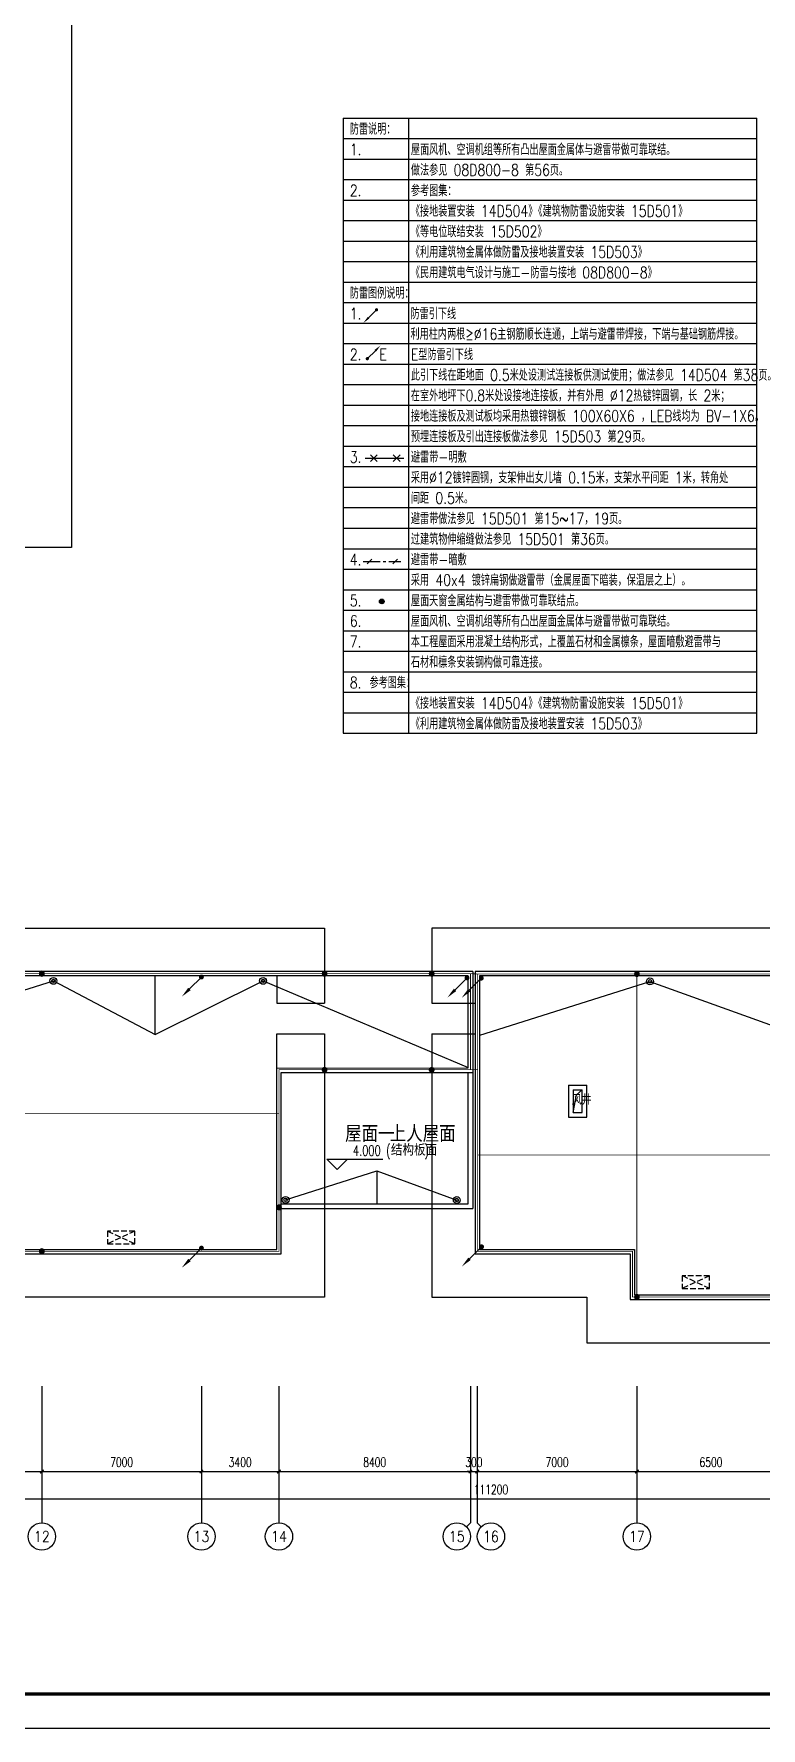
# Model space of a CAD drawing. Extents: x 0 to 302064749, y -59725395 to 1524223.
# Drawn here: x 2094695 to 2126591, y 1140473 to 1214837 of the extents above; entities that cross this region are included whole.
import ezdxf
from ezdxf.enums import TextEntityAlignment as Align

# ---------------------------------------------------------------- set-up
doc = ezdxf.new("R2010")
doc.units = 0
doc.header["$LTSCALE"] = 1000
doc.linetypes.add('CENTER2', pattern=[1.125, 0.75, -0.125, 0.125, -0.125])
doc.linetypes.add('DASH', pattern=[0.35, 0.25, -0.1])
for name, color, linetype in [('0-底图', 7, 'Continuous'), ('AXIS', 3, 'Continuous'), ('AXIS_TEXT', 7, 'Continuous'), ('BTTK', 7, 'Continuous'), ('DIM_ELEV', 3, 'Continuous'), ('EQUIP-动力', 3, 'Continuous'), ('LWIRE', 4, 'Continuous'), ('PUB_TEXT', 7, 'Continuous'), ('PUB_TITLE', 4, 'Continuous'), ('SHTLN', 4, 'Continuous'), ('TEL_TEXT', 7, 'Continuous'), ('WALL', 2, 'Continuous'), ('WIRE-接地', 4, 'Continuous'), ('WIRE-避雷', 4, 'Continuous'), ('排水', 153, 'Continuous'), ('看线', 30, 'Continuous'), ('空调外机', 211, 'Continuous'), ('表格', 7, 'Continuous')]:
    doc.layers.add(name, color=color, linetype=linetype)
doc.styles.add('_TCH_AXIS', font='COMPLEX', dxfattribs={"bigfont": 'GBCBIG'})
doc.styles.add('_TCH_DIM', font='SIMPLEX', dxfattribs={"width": 0.8, "height": 5, "bigfont": 'HZTXT'})
doc.styles.add('_TEL_DIM', font='simplex.shx', dxfattribs={"width": 0.8, "height": 3.5, "bigfont": 'gbcbig.shx'})
doc.styles.add('A_DIM_T3', font='simplex.shx', dxfattribs={"width": 0.7, "bigfont": 'gbcbig.shx'})
doc.styles.add('COMPLEX', font='COMPLEX')
doc.styles.add('HZ(TK)', font='geniso.shx', dxfattribs={"width": 0.9, "bigfont": 'hztxt.shx'})
doc.styles.get("Standard").update_dxf_attribs({"font": 'geniso.shx', "bigfont": 'hztxt.shx'})
doc.styles.add('TG_LINETYPE', font='simplex.shx', dxfattribs={"width": 0.8, "height": 4.5, "bigfont": 'gbcbig.shx'})
doc.styles.add('TG_LINETYPE_THUND', font='simplex.shx', dxfattribs={"width": 0.8, "height": 5.5, "bigfont": 'gbcbig.shx'})
doc.linetypes.add('TG_×', pattern='A,2,0,["×",TG_LINETYPE_THUND,S=0.1,R=0,X=-0.23,Y=-0.21],0', length=2)
doc.linetypes.add('TG_接地', pattern='A,0.75,0,["/",TG_LINETYPE,S=0.05,R=-8.594367,X=-0.1,Y=-0.045],0.65,-0.13,0.13,-0.13', length=2)
doc.dimstyles.new('_TCH_ARCH&&150', dxfattribs={"dimtxt": 420, "dimasz": 150, "dimexe": 375, "dimexo": 450, "dimgap": 202.5, "dimtad": 1, "dimdec": 0, "dimzin": 0, "dimdsep": 46, "dimtxsty": 'A_DIM_T3', "dimblk": 'ARCHTICK', "dimcen": 0.09, "dimclrt": 7, "dimazin": 2, "dimtfac": 1, "dimtdec": 0, "dimtix": 1, "dimtmove": 2, "dimatfit": 3, "dimfxl": 150, "dimtolj": 1, "dimtzin": 0, "dimarcsym": 0})

# ---------------------------------------------------------------- blocks, each defined once
blk = doc.blocks.new('vhtemplate_2020年新竖式图框_A0')
at = {"layer": 'PUB_TITLE', "color": 7}
blk.add_lwpolyline([(0, 0), (1189, 0), (1189, 841), (0, 841)], close=True, dxfattribs=at)
at = {"layer": 'PUB_TITLE', "const_width": 1}
blk.add_lwpolyline([(25, 10), (1179, 10), (1179, 831), (25, 831)], close=True, dxfattribs=at)
at = {"layer": 'BTTK', "color": 4, "style": 'HZ(TK)', "width": 0.9}
for tag, p in [('合作单位', (1144, 743.5)), ('建设单位', (1144, 209.5)), ('工程名称', (1144, 176.5)), ('子项名称', (1154, 160)), ('图纸名称', (1144, 141))]:
    blk.add_attdef(tag, text='', height=3.5, dxfattribs=at).set_placement(p, align=Align.MIDDLE_CENTER)
for tag, p in [('注册证书号', (1156.5, 309.01)), ('注册印章号', (1156.5, 301.01)), ('设计号', (1154, 193)), ('图别', (1137.75, 34)), ('图号', (1170.25, 34)), ('版本号', (1137.75, 26)), ('日期', (1170.25, 26))]:
    blk.add_attdef(tag, text='', height=3.5, dxfattribs=at).set_placement(p, align=Align.MIDDLE)
blk = doc.blocks.new('$TelecSys$00000080')
for p, q in [((-0.7, -0.7), (0, 0)), ((0.1, 0.1), (0.1, 0.1)), ((-0.1, -0.1), (-0.1, -0.1))]:
    blk.add_line(p, q)
at = {"const_width": 0.142}
blk.add_lwpolyline([(0.07, 0, 1), (-0.07, 0, 1)], format="xyb", close=True, dxfattribs=at)
blk.add_solid([(-0.63, -0.77), (-0.77, -0.63), (-1.15, -1.15)])
at = {"width": 0.8, "flags": 9}
blk.add_attdef('A', (0, 0), '', height=0.00002, rotation=180, dxfattribs=at)
blk = doc.blocks.new('$TelecSys$00000079')
for p, q in [((0.7, 0.7), (0, 0)), ((0.104, 0.104), (0.104, 0.104)), ((-0.104, -0.104), (-0.104, -0.104))]:
    blk.add_line(p, q)
at = {"const_width": 0.142}
blk.add_lwpolyline([(-0.071, 0, 1), (0.071, 0, 1)], format="xyb", close=True, dxfattribs=at)
blk.add_solid([(0.63, 0.77), (0.77, 0.63), (1.15, 1.15)])
at = {"width": 0.8, "flags": 9}
blk.add_attdef('A', (0, 0), '', height=0.00002, dxfattribs=at)
blk = doc.blocks.new('$TelecSys$00000009')
for p, q in [((-0.5, 0.5), (0.5, -0.5)), ((0.5, 0.5), (-0.5, -0.5))]:
    blk.add_line(p, q)
blk = doc.blocks.new('$TelecSys$00000008')
blk.add_line((0.4, 0.4), (-0.4, -0.4))
blk = doc.blocks.new('$equip_U$00000192(PC201603191421)')
blk.add_circle((0, 0), 0.208)
blk.add_point((0, 0))
for points in [[(-0.18, 0.1), (0.18, 0.1), (-0.21, 0), (0.21, 0)], [(-0.18, -0.1), (0.18, -0.1), (-0.21, 0), (0.21, 0)], [(-0.1, 0.18), (0.1, 0.18), (-0.18, 0.1), (0.18, 0.1)], [(0, 0.21), (0, 0.21), (-0.1, 0.18), (0.1, 0.18)], [(-0.1, -0.18), (0.1, -0.18), (-0.18, -0.1), (0.18, -0.1)], [(0, -0.21), (0, -0.21), (-0.1, -0.18), (0.1, -0.18)]]:
    blk.add_solid(points)
at = {"color": 7, "style": '_TEL_DIM', "flags": 1}
blk.add_attdef('A', text='', height=0.00002, dxfattribs=at).set_placement((0, 0), align=Align.MIDDLE_CENTER)
blk = doc.blocks.new('$equip_U$00000192(DESKTOP-1KLGLJ7)')
blk.add_circle((0, 0), 0.208)
blk.add_point((0, 0))
for points in [[(-0.18, 0.1), (0.18, 0.1), (-0.21, 0), (0.21, 0)], [(-0.18, -0.1), (0.18, -0.1), (-0.21, 0), (0.21, 0)], [(-0.1, 0.18), (0.1, 0.18), (-0.18, 0.1), (0.18, 0.1)], [(0, 0.21), (0, 0.21), (-0.1, 0.18), (0.1, 0.18)], [(-0.1, -0.18), (0.1, -0.18), (-0.18, -0.1), (0.18, -0.1)], [(0, -0.21), (0, -0.21), (-0.1, -0.18), (0.1, -0.18)]]:
    blk.add_solid(points)
at = {"color": 7, "style": '_TEL_DIM', "flags": 1}
blk.add_attdef('A', text='', height=0.00002, dxfattribs=at).set_placement((0, 0), align=Align.MIDDLE_CENTER)
blk = doc.blocks.new('np')
at = {"layer": '排水'}
for radius in [150, 75]:
    blk.add_circle((345955, 781714), radius, dxfattribs=at)
blk = doc.blocks.new('_AXISO')
blk.add_circle((0, 0), 0.5)
at = {"layer": 'AXIS_TEXT', "style": 'COMPLEX', "width": 1.041667}
blk.add_attdef('A', text='', height=0.56, dxfattribs=at).set_placement((-0.25, -0.28), (0.25, -0.28), align=Align.FIT)
blk = doc.blocks.new('_ArchTick')
at = {"color": 0, "linetype": 'ByBlock', "const_width": 0.4}
blk.add_lwpolyline([(-0.5, -0.5), (0.5, 0.5)], dxfattribs=at)
blk = doc.blocks.new('*D705')
at = {"layer": 'AXIS', "color": 0, "lineweight": -2, "transparency": 16777216}
for p, q in [((1061746, -323890), (1061746, -328765)), ((1172946, -323890), (1172946, -328765)), ((1061746, -328390), (1172946, -328390))]:
    blk.add_line(p, q, dxfattribs=at)
at = {"layer": 'Defpoints', "color": 0, "transparency": 16777216}
for p in [(1061746, -323440), (1172946, -323440), (1172946, -328390)]:
    blk.add_point(p, dxfattribs=at)
at = {"layer": 'AXIS', "color": 0, "lineweight": -2, "transparency": 16777216, "xscale": 150, "yscale": 150, "zscale": 150, "rotation": 180}
blk.add_blockref('_ArchTick', (1061746, -328390), dxfattribs=at)
at = {"layer": 'AXIS', "color": 0, "lineweight": -2, "transparency": 16777216, "xscale": 150, "yscale": 150, "zscale": 150}
blk.add_blockref('_ArchTick', (1172946, -328390), dxfattribs=at)
at = {"layer": 'AXIS', "color": 7, "transparency": 16777216, "insert": (1117346, -327978), "char_height": 420, "attachment_point": 5, "style": 'A_DIM_T3'}
blk.add_mtext('\\A1;111200', dxfattribs=at)
blk = doc.blocks.new('*D759')
at = {"layer": 'AXIS', "color": 0, "lineweight": -2, "transparency": 16777216}
for p, q in [((1090646, -323890), (1090646, -327565)), ((1097646, -323890), (1097646, -327565)), ((1090646, -327190), (1097646, -327190))]:
    blk.add_line(p, q, dxfattribs=at)
at = {"layer": 'Defpoints', "color": 0, "transparency": 16777216}
for p in [(1090646, -323440), (1097646, -323440), (1097646, -327190)]:
    blk.add_point(p, dxfattribs=at)
at = {"layer": 'AXIS', "color": 0, "lineweight": -2, "transparency": 16777216, "xscale": 150, "yscale": 150, "zscale": 150, "rotation": 180}
blk.add_blockref('_ArchTick', (1090646, -327190), dxfattribs=at)
at = {"layer": 'AXIS', "color": 0, "lineweight": -2, "transparency": 16777216, "xscale": 150, "yscale": 150, "zscale": 150}
blk.add_blockref('_ArchTick', (1097646, -327190), dxfattribs=at)
at = {"layer": 'AXIS', "color": 7, "transparency": 16777216, "insert": (1094146, -326778), "char_height": 420, "attachment_point": 5, "style": 'A_DIM_T3'}
blk.add_mtext('\\A1;7000', dxfattribs=at)
blk = doc.blocks.new('*D760')
at = {"layer": 'AXIS', "color": 0, "lineweight": -2, "transparency": 16777216}
for p, q in [((1097646, -323890), (1097646, -327565)), ((1104646, -323890), (1104646, -327565)), ((1097646, -327190), (1104646, -327190))]:
    blk.add_line(p, q, dxfattribs=at)
at = {"layer": 'Defpoints', "color": 0, "transparency": 16777216}
for p in [(1097646, -323440), (1104646, -323440), (1104646, -327190)]:
    blk.add_point(p, dxfattribs=at)
at = {"layer": 'AXIS', "color": 0, "lineweight": -2, "transparency": 16777216, "xscale": 150, "yscale": 150, "zscale": 150, "rotation": 180}
blk.add_blockref('_ArchTick', (1097646, -327190), dxfattribs=at)
at = {"layer": 'AXIS', "color": 0, "lineweight": -2, "transparency": 16777216, "xscale": 150, "yscale": 150, "zscale": 150}
blk.add_blockref('_ArchTick', (1104646, -327190), dxfattribs=at)
at = {"layer": 'AXIS', "color": 7, "transparency": 16777216, "insert": (1101146, -326778), "char_height": 420, "attachment_point": 5, "style": 'A_DIM_T3'}
blk.add_mtext('\\A1;7000', dxfattribs=at)
blk = doc.blocks.new('*D761')
at = {"layer": 'AXIS', "color": 0, "lineweight": -2, "transparency": 16777216}
for p, q in [((1104646, -323890), (1104646, -327565)), ((1108046, -323890), (1108046, -327565)), ((1104646, -327190), (1108046, -327190))]:
    blk.add_line(p, q, dxfattribs=at)
at = {"layer": 'Defpoints', "color": 0, "transparency": 16777216}
for p in [(1104646, -323440), (1108046, -323440), (1108046, -327190)]:
    blk.add_point(p, dxfattribs=at)
at = {"layer": 'AXIS', "color": 0, "lineweight": -2, "transparency": 16777216, "xscale": 150, "yscale": 150, "zscale": 150, "rotation": 180}
blk.add_blockref('_ArchTick', (1104646, -327190), dxfattribs=at)
at = {"layer": 'AXIS', "color": 0, "lineweight": -2, "transparency": 16777216, "xscale": 150, "yscale": 150, "zscale": 150}
blk.add_blockref('_ArchTick', (1108046, -327190), dxfattribs=at)
at = {"layer": 'AXIS', "color": 7, "transparency": 16777216, "insert": (1106346, -326778), "char_height": 420, "attachment_point": 5, "style": 'A_DIM_T3'}
blk.add_mtext('\\A1;3400', dxfattribs=at)
blk = doc.blocks.new('*D762')
at = {"layer": 'AXIS', "color": 0, "lineweight": -2, "transparency": 16777216}
for p, q in [((1108046, -323890), (1108046, -327565)), ((1116446, -323890), (1116446, -327565)), ((1108046, -327190), (1116446, -327190))]:
    blk.add_line(p, q, dxfattribs=at)
at = {"layer": 'Defpoints', "color": 0, "transparency": 16777216}
for p in [(1108046, -323440), (1116446, -323440), (1116446, -327190)]:
    blk.add_point(p, dxfattribs=at)
at = {"layer": 'AXIS', "color": 0, "lineweight": -2, "transparency": 16777216, "xscale": 150, "yscale": 150, "zscale": 150, "rotation": 180}
blk.add_blockref('_ArchTick', (1108046, -327190), dxfattribs=at)
at = {"layer": 'AXIS', "color": 0, "lineweight": -2, "transparency": 16777216, "xscale": 150, "yscale": 150, "zscale": 150}
blk.add_blockref('_ArchTick', (1116446, -327190), dxfattribs=at)
at = {"layer": 'AXIS', "color": 7, "transparency": 16777216, "insert": (1112246, -326778), "char_height": 420, "attachment_point": 5, "style": 'A_DIM_T3'}
blk.add_mtext('\\A1;8400', dxfattribs=at)
blk = doc.blocks.new('*D763')
at = {"layer": 'AXIS', "color": 0, "lineweight": -2, "transparency": 16777216}
for p, q in [((1116446, -323890), (1116446, -327565)), ((1116746, -323890), (1116746, -327565)), ((1116446, -327190), (1116296, -327190)), ((1116446, -327190), (1116746, -327190)), ((1116746, -327190), (1116896, -327190))]:
    blk.add_line(p, q, dxfattribs=at)
at = {"layer": 'Defpoints', "color": 0, "transparency": 16777216}
for p in [(1116446, -323440), (1116746, -323440), (1116746, -327190)]:
    blk.add_point(p, dxfattribs=at)
at = {"layer": 'AXIS', "color": 0, "lineweight": -2, "transparency": 16777216, "xscale": 150, "yscale": 150, "zscale": 150}
blk.add_blockref('_ArchTick', (1116446, -327190), dxfattribs=at)
at = {"layer": 'AXIS', "color": 0, "lineweight": -2, "transparency": 16777216, "xscale": 150, "yscale": 150, "zscale": 150, "rotation": 180}
blk.add_blockref('_ArchTick', (1116746, -327190), dxfattribs=at)
at = {"layer": 'AXIS', "color": 7, "transparency": 16777216, "insert": (1116596, -326778), "char_height": 420, "attachment_point": 5, "style": 'A_DIM_T3'}
blk.add_mtext('\\A1;300', dxfattribs=at)
blk = doc.blocks.new('*D764')
at = {"layer": 'AXIS', "color": 0, "lineweight": -2, "transparency": 16777216}
for p, q in [((1116746, -323890), (1116746, -327565)), ((1123746, -323890), (1123746, -327565)), ((1116746, -327190), (1123746, -327190))]:
    blk.add_line(p, q, dxfattribs=at)
at = {"layer": 'Defpoints', "color": 0, "transparency": 16777216}
for p in [(1116746, -323440), (1123746, -323440), (1123746, -327190)]:
    blk.add_point(p, dxfattribs=at)
at = {"layer": 'AXIS', "color": 0, "lineweight": -2, "transparency": 16777216, "xscale": 150, "yscale": 150, "zscale": 150, "rotation": 180}
blk.add_blockref('_ArchTick', (1116746, -327190), dxfattribs=at)
at = {"layer": 'AXIS', "color": 0, "lineweight": -2, "transparency": 16777216, "xscale": 150, "yscale": 150, "zscale": 150}
blk.add_blockref('_ArchTick', (1123746, -327190), dxfattribs=at)
at = {"layer": 'AXIS', "color": 7, "transparency": 16777216, "insert": (1120246, -326778), "char_height": 420, "attachment_point": 5, "style": 'A_DIM_T3'}
blk.add_mtext('\\A1;7000', dxfattribs=at)
blk = doc.blocks.new('*D765')
at = {"layer": 'AXIS', "color": 0, "lineweight": -2, "transparency": 16777216}
for p, q in [((1123746, -323890), (1123746, -327565)), ((1130246, -323890), (1130246, -327565)), ((1123746, -327190), (1130246, -327190))]:
    blk.add_line(p, q, dxfattribs=at)
at = {"layer": 'Defpoints', "color": 0, "transparency": 16777216}
for p in [(1123746, -323440), (1130246, -323440), (1130246, -327190)]:
    blk.add_point(p, dxfattribs=at)
at = {"layer": 'AXIS', "color": 0, "lineweight": -2, "transparency": 16777216, "xscale": 150, "yscale": 150, "zscale": 150, "rotation": 180}
blk.add_blockref('_ArchTick', (1123746, -327190), dxfattribs=at)
at = {"layer": 'AXIS', "color": 0, "lineweight": -2, "transparency": 16777216, "xscale": 150, "yscale": 150, "zscale": 150}
blk.add_blockref('_ArchTick', (1130246, -327190), dxfattribs=at)
at = {"layer": 'AXIS', "color": 7, "transparency": 16777216, "insert": (1126996, -326778), "char_height": 420, "attachment_point": 5, "style": 'A_DIM_T3'}
blk.add_mtext('\\A1;6500', dxfattribs=at)
blk = doc.blocks.new('dfhgfhg')
at = {"layer": 'AXIS'}
for p, q in [((1097646, -323440.3), (1097646, -329440.3)), ((1104646, -323440.3), (1104646, -329440.3)), ((1108046, -323440.3), (1108046, -329440.3)), ((1116446, -323440.3), (1116446, -329440.3)), ((1116746, -323440.3), (1116746, -329440.3)), ((1123746, -323440.3), (1123746, -329440.3)), ((1116270.2, -329616.1), (1116446, -329440.3)), ((1116921.7, -329616.1), (1116746, -329440.3))]:
    blk.add_line(p, q, dxfattribs=at)
at = {"layer": 'DIM_ELEV'}
for p, q in [((1110597.6, -313932.6), (1110147.6, -313482.6)), ((1110147.6, -313482.6), (1112598.6, -313482.6)), ((1110597.6, -313932.6), (1111047.6, -313482.6))]:
    blk.add_line(p, q, dxfattribs=at)
blk.add_lwpolyline([(1120946, -311436.2), (1121095.4, -310661.7), (1121346, -310436.2)], dxfattribs=at)
at = {"layer": 'WALL'}
for p, q in [((1120746, -310236.2), (1120746, -311636.2)), ((1120746, -310236.2), (1121546, -310236.2)), ((1120946, -310436.2), (1120946, -311436.2)), ((1120946, -310436.2), (1121346, -310436.2)), ((1121346, -311436.2), (1121346, -310436.2)), ((1121546, -311636.2), (1121546, -310236.2)), ((1120946, -311436.2), (1121346, -311436.2)), ((1120746, -311636.2), (1121546, -311636.2))]:
    blk.add_line(p, q, dxfattribs=at)
at = {"layer": '排水'}
for p, q in [((1102612.8, -308011.2), (1102612.8, -305436.2)), ((1108338.2, -315264.7), (1112346, -313996.5)), ((1112346, -313996.5), (1115844.9, -315271.3)), ((1112346, -313996.5), (1112346, -315437.6))]:
    blk.add_line(p, q, dxfattribs=at)
for points in [[(1062746, -308011.2), (1070121.6, -305653.6), (1076667.1, -308011.2), (1084133.6, -305653.6), (1090676, -308011.2), (1098152.2, -305653.6), (1102612.8, -308011.2), (1107348.6, -305653.6), (1116346, -309451.2)], [(1116846, -308028.3), (1116854.3, -308031.3), (1124320.8, -305673.7), (1130863.2, -308031.3), (1137702.1, -305650.9), (1147196, -310023.9)]]:
    blk.add_lwpolyline(points, dxfattribs=at)
at = {"layer": '看线', "linetype": 'Continuous'}
for p, q in [((1116546, -305236.2), (1116546, -309675.5)), ((1116646, -305236.2), (1116646, -309675.5)), ((1116546, -309676.2), (1116546, -315637.6)), ((1108146, -315437.6), (1116346, -315437.6)), ((1108146, -315637.6), (1116546, -315637.6))]:
    blk.add_line(p, q, dxfattribs=at)
at = {"layer": '看线'}
for p, q in [((1114746, -306636.2), (1116646, -306636.2)), ((1114746, -307976.2), (1116646, -307976.2))]:
    blk.add_line(p, q, dxfattribs=at)
for points in [[(1059846, -262236.2), (1098946, -262236.2), (1098946, -286636.2), (1059846, -286636.2)], [(1116346, -309475.6), (1116346, -305436.2), (1069746, -305436.2), (1066748.2, -305436.2), (1062746, -305436.2), (1062746, -308036.2), (1062146, -308036.2), (1062146, -314736.2), (1062746, -314736.2), (1062746, -317436.2), (1107946, -317436.2), (1107946, -309477)], [(1116846, -305436.2), (1116846, -317436.2), (1123646, -317436.2), (1123646, -319436.2), (1171546, -319436.2), (1171546, -316736.2), (1172146, -316736.2), (1172146, -310036.2), (1171546, -310036.2), (1171546, -307436.2), (1164746, -307436.2), (1160946, -307436.2), (1147196, -307436.2), (1147196, -305436.2)]]:
    blk.add_lwpolyline(points, close=True, dxfattribs=at)
for points in [[(1110046, -307976.2), (1110046, -319536.2), (1060646, -319536.2), (1060646, -316836.2), (1060646, -316836.2), (1060646, -305936.2), (1060646, -305936.2), (1060646, -303336.2), (1110046, -303336.2), (1110046, -306636.2)], [(1114746, -307976.2), (1114746, -319536.2), (1121546, -319536.2), (1121546, -321536.2), (1173646, -321536.2), (1173646, -318836.2), (1173646, -318836.2), (1173646, -307936.2), (1173646, -307936.2), (1173646, -305336.2), (1164746, -305336.2), (1160946, -305336.2), (1149296, -305336.2), (1149296, -303336.2), (1114746, -303336.2), (1114746, -306636.2)], [(1116546, -305236.2), (1069746, -305236.2), (1066748.2, -305236.2), (1062546, -305236.2), (1062546, -307836.2), (1061946, -307836.2), (1061946, -314936.2), (1062546, -314936.2), (1062546, -317636.2), (1108146, -317636.2), (1108146, -309676.9), (1116546, -309675.5)], [(1107946, -305436.2), (1107946, -306636.2), (1110046, -306636.2)], [(1116646, -309675.5), (1116646, -317636.2), (1123446, -317636.2), (1123446, -319636.2), (1171746, -319636.2), (1171746, -316936.2), (1172346, -316936.2), (1172346, -309836.2), (1171746, -309836.2), (1171746, -307236.2), (1164746, -307236.2), (1160946, -307236.2), (1147396, -307236.2), (1147396, -305236.2), (1116646, -305236.2)], [(1107946, -309476.2), (1107946, -307976.2), (1110046, -307976.2)], [(1116346, -315437.6), (1116346, -309675.6)]]:
    blk.add_lwpolyline(points, dxfattribs=at)
at = {"layer": '空调外机', "linetype": 'DASH'}
for p, q in [((1101723.4, -316637.8), (1100523.4, -317200.3)), ((1101723.4, -317200.3), (1100523.4, -316637.8)), ((1126935.9, -318593.5), (1125735.9, -319156)), ((1126935.9, -319156), (1125735.9, -318593.5))]:
    blk.add_line(p, q, dxfattribs=at)
for points in [[(1101723.4, -316637.8), (1100523.4, -316637.8), (1100523.4, -317200.3), (1101723.4, -317200.3)], [(1126935.9, -318593.5), (1125735.9, -318593.5), (1125735.9, -319156), (1126935.9, -319156)]]:
    blk.add_lwpolyline(points, close=True, dxfattribs=at)
at = {"layer": 'AXIS'}
ref = blk.add_blockref('_AXISO', (1097646, -330040.3), dxfattribs=dict(at, xscale=1200, yscale=1200, zscale=1200))
ref.add_attrib('A', '12', dxfattribs={"layer": 'AXIS_TEXT', "height": 481.71, "style": '_TCH_AXIS', "width": 1.034483}).set_placement((1097301.9, -330281.2), (1097990, -330281.2), align=Align.FIT)
ref = blk.add_blockref('_AXISO', (1104646, -330040.3), dxfattribs=dict(at, xscale=1200, yscale=1200, zscale=1200))
ref.add_attrib('A', '13', dxfattribs={"layer": 'AXIS_TEXT', "height": 481.71, "style": '_TCH_AXIS', "width": 1.034483}).set_placement((1104301.9, -330281.2), (1104990, -330281.2), align=Align.FIT)
ref = blk.add_blockref('_AXISO', (1108046, -330040.3), dxfattribs=dict(at, xscale=1200, yscale=1200, zscale=1200))
ref.add_attrib('A', '14', dxfattribs={"layer": 'AXIS_TEXT', "height": 471.11, "style": '_TCH_AXIS'}).set_placement((1107698.2, -330275.9), (1108393.7, -330275.9), align=Align.FIT)
ref = blk.add_blockref('_AXISO', (1115846, -330040.3), dxfattribs=dict(at, xscale=1200, yscale=1200, zscale=1200))
ref.add_attrib('A', '15', dxfattribs={"layer": 'AXIS_TEXT', "height": 481.71, "style": '_TCH_AXIS', "width": 1.034483}).set_placement((1115501.9, -330281.2), (1116190, -330281.2), align=Align.FIT)
ref = blk.add_blockref('_AXISO', (1117346, -330040.3), dxfattribs=dict(at, xscale=1200, yscale=1200, zscale=1200))
ref.add_attrib('A', '16', dxfattribs={"layer": 'AXIS_TEXT', "height": 492.67, "style": '_TCH_AXIS'}).set_placement((1117005.8, -330286.7), (1117686.1, -330286.7), align=Align.FIT)
ref = blk.add_blockref('_AXISO', (1123746, -330040.3), dxfattribs=dict(at, xscale=1200, yscale=1200, zscale=1200))
ref.add_attrib('A', '17', dxfattribs={"layer": 'AXIS_TEXT', "height": 481.71, "style": '_TCH_AXIS', "width": 1.034483}).set_placement((1123401.9, -330281.2), (1124090, -330281.2), align=Align.FIT)
at = {"layer": '排水'}
for p in [(752197.6, -1087368.1), (761394, -1087368.1), (778366.2, -1087388.2), (762383.6, -1096979.2), (769890.2, -1096985.8)]:
    blk.add_blockref('np', p, dxfattribs=at)
at = {"layer": 'PUB_TEXT'}
for s, height, p in [('风井', 434.04, (1120888.8, -311090.4)), ('屋面一', 723.4, (1110948.4, -312726)), ('上人屋面', 723.4, (1112903.2, -312726))]:
    blk.add_text(s, height=height, dxfattribs=at).set_placement(p)
at = {"layer": 'PUB_TEXT', "style": '_TCH_DIM', "width": 0.705882}
for s, height, p in [('4.000', 446.25, (1111293.6, -313325.1)), ('(', 446.2, (1112748.6, -313325.1)), (')', 446.2, (1114433.1, -313325.1))]:
    blk.add_text(s, height=height, dxfattribs=at).set_placement(p)
at = {"layer": 'PUB_TEXT', "style": '_TCH_DIM'}
blk.add_text('结构板面', height=506.38, dxfattribs=at).set_placement((1112958.6, -313325.1))
at = {"layer": 'AXIS'}
for p1, p2, distance, picture, middle in [((1061746, -323440.3), (1172946, -323440.3), -4950, '*D705', (1117346, -327977.8)), ((1090646, -323440.3), (1097646, -323440.3), -3750, '*D759', (1094146, -326777.8)), ((1097646, -323440.3), (1104646, -323440.3), -3750, '*D760', (1101146, -326777.8)), ((1104646, -323440.3), (1108046, -323440.3), -3750, '*D761', (1106346, -326777.8)), ((1108046, -323440.3), (1116446, -323440.3), -3750, '*D762', (1112246, -326777.8)), ((1116446, -323440.3), (1116746, -323440.3), -3750, '*D763', (1116596, -326777.8)), ((1116746, -323440.3), (1123746, -323440.3), -3750, '*D764', (1120246, -326777.8)), ((1123746, -323440.3), (1130246, -323440.3), -3750, '*D765', (1126996, -326777.8))]:
    dim = blk.add_aligned_dim(p1=p1, p2=p2, distance=distance, dimstyle='_TCH_ARCH&&150', dxfattribs=at)
    dim.commit()
    dim.dimension.update_dxf_attribs({"geometry": picture, "text_midpoint": middle})

msp = doc.modelspace()

# ---------------------------------------------------------------- linework, layer by layer
at = {"layer": 'WIRE-接地', "linetype": 'CENTER2'}
msp.add_lwpolyline([(2109138, 1191682), (2110788, 1191682)], dxfattribs=at)
at = {"layer": 'WIRE-接地', "linetype": 'TG_接地', "const_width": 35}
for points in [[(2121143, 1159395), (2121143, 1173588)], [(2059455, 1167446), (2105449, 1167446)], [(2114162, 1165628), (2169657, 1165628)]]:
    msp.add_lwpolyline(points, dxfattribs=at)
at = {"layer": 'WIRE-避雷'}
msp.add_lwpolyline([(2109232, 1196211), (2110926, 1196211)], dxfattribs=at)
at = {"layer": 'WIRE-避雷', "linetype": 'TG_×', "const_width": 35}
for points in [[(2060093, 1161402), (2105449, 1161402), (2105449, 1169376), (2113845, 1169376), (2113845, 1173588), (2060066, 1173588), (2060066, 1170900), (2059455, 1170900), (2059455, 1163992), (2060044, 1163992), (2060044, 1161396), (2060102, 1161396)], [(2113845, 1173588), (2114162, 1173575)], [(2114161, 1161402), (2120952, 1161402), (2120952, 1159395), (2169040, 1159395), (2169040, 1161975), (2169657, 1161975), (2169657, 1168893), (2169037, 1168893), (2169037, 1171586), (2144707, 1171586), (2144707, 1173575), (2114162, 1173575), (2114162, 1161400)], [(2113845, 1169376), (2114162, 1169376)]]:
    msp.add_lwpolyline(points, dxfattribs=at)
at = {"layer": '表格', "color": 8}
for p, q in [((2108267, 1211142), (2126400, 1211142)), ((2108267, 1211142), (2108267, 1184142)), ((2111129, 1211142), (2111129, 1184142)), ((2126400, 1184142), (2126400, 1211142)), ((2108267, 1210242), (2126400, 1210242)), ((2108267, 1209342), (2126400, 1209342)), ((2108267, 1208442), (2126400, 1208442)), ((2108267, 1207542), (2126400, 1207542)), ((2108267, 1206642), (2126400, 1206642)), ((2108267, 1205742), (2126400, 1205742)), ((2108267, 1204842), (2126400, 1204842)), ((2108267, 1203942), (2126400, 1203942)), ((2108267, 1203042), (2126400, 1203042)), ((2108267, 1202142), (2126400, 1202142)), ((2108267, 1201242), (2126400, 1201242)), ((2108267, 1200342), (2126400, 1200342)), ((2108267, 1199442), (2126400, 1199442)), ((2108267, 1198542), (2126400, 1198542)), ((2108267, 1197642), (2126400, 1197642)), ((2108267, 1196742), (2126400, 1196742)), ((2108267, 1195842), (2126400, 1195842)), ((2108267, 1194942), (2126400, 1194942)), ((2108267, 1194042), (2126400, 1194042)), ((2108267, 1193142), (2126400, 1193142)), ((2108267, 1192242), (2126400, 1192242)), ((2108267, 1191342), (2126400, 1191342)), ((2108267, 1190442), (2126400, 1190442)), ((2108267, 1189542), (2126400, 1189542)), ((2108267, 1188642), (2126400, 1188642)), ((2108267, 1187742), (2126400, 1187742)), ((2108267, 1186842), (2126400, 1186842)), ((2108267, 1185942), (2126400, 1185942)), ((2108267, 1185042), (2126400, 1185042)), ((2108267, 1184142), (2126400, 1184142))]:
    msp.add_line(p, q, dxfattribs=at)

# ---------------------------------------------------------------- block references
at = {"layer": '0-底图', "xscale": 150, "yscale": 150, "zscale": 150}
msp.add_blockref('vhtemplate_2020年新竖式图框_A0', (2031892, 1140473), dxfattribs=at)
at = {"layer": '0-底图'}
msp.add_blockref('dfhgfhg', (997397, 1478924), dxfattribs=at)
at = {"layer": 'EQUIP-动力', "xscale": 500, "yscale": 500, "zscale": 500}
msp.add_blockref('$equip_U$00000192(PC201603191421)', (2109954, 1189924), dxfattribs=at)
at = {"layer": 'EQUIP-动力', "xscale": -500, "yscale": 500, "zscale": 500, "rotation": 180}
for p in [(2095043, 1173588), (2107443, 1173589), (2112143, 1173589), (2121143, 1173575), (2107443, 1169363), (2112143, 1169363), (2105449, 1163327), (2095043, 1161402), (2121143, 1159395)]:
    msp.add_blockref('$equip_U$00000192(DESKTOP-1KLGLJ7)', p, dxfattribs=at)
at = {"layer": 'LWIRE'}
for name, p, xscale, yscale, zscale in [('$TelecSys$00000080', (2109722, 1202728), 500, 500, 500), ('$TelecSys$00000079', (2109321, 1200582), 500, 500, 500), ('$TelecSys$00000009', (2109605, 1196211), 300, 300, 300), ('$TelecSys$00000009', (2110605, 1196211), 300, 300, 300)]:
    msp.add_blockref(name, p, dxfattribs=dict(at, xscale=xscale, yscale=yscale, zscale=zscale))
at = {"layer": 'LWIRE', "xscale": 750, "yscale": 750, "zscale": 750, "rotation": 180}
for p in [(2102043, 1173441), (2113693, 1173402), (2114318, 1173387), (2102043, 1161541), (2114330, 1161600)]:
    msp.add_blockref('$TelecSys$00000079', p, dxfattribs=at)
at = {"layer": 'SHTLN', "xscale": 250, "yscale": 250, "zscale": 250}
for p in [(2109416, 1191682), (2110541, 1191682)]:
    msp.add_blockref('$TelecSys$00000008', p, dxfattribs=at)

# ---------------------------------------------------------------- texts
at = {"layer": 'TEL_TEXT', "style": '_TEL_DIM', "width": 0.8}
for s, p in [('防雷说明：', (2108551, 1210413)), ('1.', (2108551, 1209513)), ('屋面风机、空调机组等所有凸出屋面金属体与避雷带做可靠联结。', (2111230, 1209513)), ('做法参见 08D800-8 第56页。', (2111230, 1208613)), ('2.', (2108551, 1207713)), ('参考图集：', (2111230, 1207713)), ('《接地装置安装 14D504》', (2111230, 1206813)), ('《建筑物防雷设施安装 15D501》', (2116608, 1206813)), ('《等电位联结安装 15D502》', (2111230, 1205913)), ('《利用建筑物金属体做防雷及接地装置安装 15D503》', (2111230, 1205013)), ('《民用建筑电气设计与施工-防雷与接地 08D800-8》', (2111230, 1204113)), ('防雷图例说明：', (2108551, 1203213)), ('1.', (2108551, 1202313)), ('防雷引下线', (2111214, 1202313)), ('利用柱内两根≥%%C16主钢筋顺长连通，上端与避雷带焊接，下端与基础钢筋焊接。', (2111214, 1201413)), ('2.', (2108551, 1200515)), ('E', (2109850, 1200515)), ('E型防雷引下线', (2111230, 1200515)), ('此引下线在距地面 0.5米处设测试连接板供测试使用；做法参见 14D504 第38页。', (2111230, 1199615)), ('在室外地坪下0.8米处设接地连接板，并有外甩 %%C12热镀锌圆钢，长 2米；', (2111230, 1198715)), ('接地连接板及测试板均采用热镀锌钢板 100X60X6 ，LEB线均为 BV-1X6。', (2111230, 1197815)), ('预埋连接板及引出连接板做法参见 15D503 第29页。', (2111230, 1196915)), ('避雷带-明敷', (2111230, 1196013)), ('3.', (2108551, 1196013)), ('采用%%C12镀锌圆钢，支架伸出女儿墙 0.15米，支架水平间距 1米，转角处', (2111230, 1195113)), ('间距 0.5米。', (2111230, 1194213)), ('避雷带做法参见 15D501 第15~17，19页。', (2111230, 1193313)), ('过建筑物伸缩缝做法参见 15D501 第36页。', (2111230, 1192413)), ('避雷带-暗敷', (2111230, 1191513)), ('4.', (2108551, 1191513)), ('采用 40x4 镀锌扁钢做避雷带（金属屋面下暗装，保温层之上）。', (2111230, 1190613)), ('5.', (2108551, 1189713)), ('屋面天窗金属结构与避雷带做可靠联结点。', (2111230, 1189713)), ('6.', (2108551, 1188813)), ('屋面风机、空调机组等所有凸出屋面金属体与避雷带做可靠联结。', (2111230, 1188813)), ('7.', (2108551, 1187913)), ('本工程屋面采用混凝土结构形式，上覆盖石材和金属檩条，屋面暗敷避雷带与', (2111230, 1187913)), ('石材和檩条安装钢构做可靠连接。', (2111230, 1187013)), ('8.', (2108551, 1186113)), ('参考图集：', (2109415, 1186113)), ('《接地装置安装 14D504》', (2111230, 1185213)), ('《建筑物防雷设施安装 15D501》', (2116608, 1185213)), ('《利用建筑物金属体做防雷及接地装置安装 15D503》', (2111230, 1184313))]:
    msp.add_text(s, height=500, dxfattribs=at).set_placement(p)

doc.saveas('drawing.dxf')
